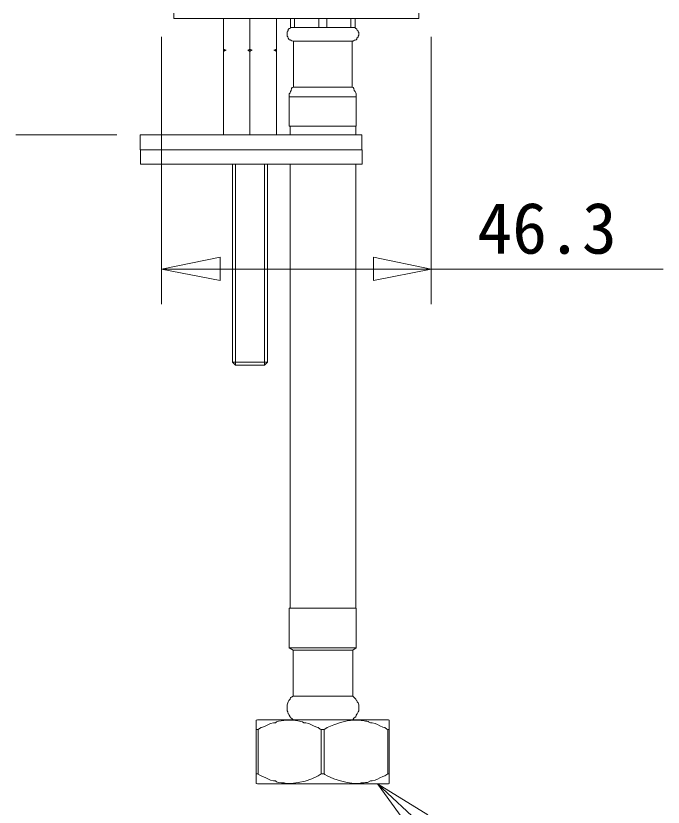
# Model space of a CAD drawing. Units: millimetres, scale not verified. Extents: x -310 to 302, y -412 to 405.
# Drawn here: x 6.8 to 117.8, y -131 to 4.9 of the extents above; entities that cross this region are included whole.
import ezdxf
from ezdxf.enums import TextEntityAlignment as Align

# ---------------------------------------------------------------- set-up
doc = ezdxf.new("R2010")
doc.units = ezdxf.units.MM
doc.header["$LTSCALE"] = 3
doc.layers.add('0-0', color=7, linetype='Continuous', lineweight=18)
doc.styles.add('ＭＳ ゴシック', font='')
doc.styles.get('ＭＳ ゴシック').set_extended_font_data('MS Gothic')

msp = doc.modelspace()

# ---------------------------------------------------------------- linework, layer by layer
at = {"layer": '0-0'}
for p, q in [((33.846, 5.358), (33.846, 4.426)), ((75.925, 4.426), (33.846, 4.426)), ((42.397, -15.555), (42.397, 4.426)), ((46.884, 4.426), (46.884, -0.823)), ((51.456, -15.555), (51.456, 4.426)), ((53.912, 4.426), (53.912, 2.902)), ((54.589, 4.426), (54.589, 2.902)), ((58.738, 4.426), (58.738, 2.902)), ((60.092, 4.426), (60.092, 2.902)), ((64.241, 4.426), (64.241, 2.902)), ((65.003, 4.426), (65.003, 2.902)), ((75.925, 5.358), (75.925, 4.426)), ((53.912, 2.902), (65.003, 2.902)), ((31.729, 1.294), (31.729, -44.596)), ((54.42, -7.342), (54.42, 0.532)), ((54.42, 0.532), (64.495, 0.532)), ((64.495, -7.342), (64.495, 0.532)), ((78.042, 1.294), (78.042, -44.596)), ((42.82, -0.992), (42.397, -0.823)), ((42.397, -0.992), (42.82, -0.992)), ((42.82, -0.992), (42.397, -1.246)), ((46.546, -0.992), (46.884, -0.823)), ((47.308, -0.992), (46.546, -0.992)), ((46.884, -0.823), (47.308, -0.992)), ((46.884, -1.246), (46.884, -15.555)), ((51.033, -0.992), (51.456, -0.823)), ((51.456, -0.992), (51.033, -0.992)), ((51.456, -1.246), (51.033, -0.992)), ((54.42, -7.342), (64.495, -7.342)), ((53.658, -14.031), (53.658, -9.036)), ((53.658, -9.036), (65.172, -9.036)), ((65.172, -14.031), (65.172, -9.036)), ((53.658, -14.031), (65.172, -14.031)), ((53.827, -15.555), (53.827, -14.031)), ((65.088, -15.555), (65.088, -14.031)), ((24.109, -15.555), (6.752, -15.555)), ((28.088, -15.555), (28.088, -18.095)), ((28.088, -15.555), (66.104, -15.555)), ((66.104, -15.555), (66.104, -18.095)), ((28.088, -18.095), (66.188, -18.095)), ((28.173, -20.55), (28.173, -18.095)), ((66.188, -20.55), (66.188, -18.095)), ((28.173, -20.55), (66.188, -20.55)), ((43.921, -20.55), (43.921, -54.586)), ((44.429, -20.55), (44.429, -55.094)), ((49.424, -20.55), (49.424, -55.094)), ((49.932, -20.55), (49.932, -54.586)), ((53.827, -96.835), (53.827, -20.55)), ((65.088, -96.835), (65.088, -20.55)), ((31.729, -38.584), (117.835, -38.584)), ((43.921, -54.586), (44.429, -55.094)), ((49.932, -54.586), (43.921, -54.586)), ((49.424, -55.094), (44.429, -55.094)), ((49.932, -54.586), (49.424, -55.094)), ((53.658, -96.835), (65.172, -96.835)), ((53.658, -103.608), (53.658, -96.835)), ((65.172, -103.608), (65.172, -96.835)), ((54.335, -104.032), (53.658, -103.608)), ((53.658, -103.608), (65.172, -103.608)), ((54.335, -104.032), (64.58, -104.032)), ((54.335, -111.906), (54.335, -104.032)), ((64.58, -104.032), (65.172, -103.608)), ((64.58, -111.906), (64.58, -104.032)), ((54.335, -111.906), (64.58, -111.906)), ((47.985, -116.054), (48.239, -115.97)), ((47.985, -126.892), (47.985, -116.054)), ((48.239, -115.97), (70.676, -115.97)), ((70.845, -116.054), (70.676, -115.97)), ((70.845, -126.892), (70.845, -116.054)), ((47.985, -117.663), (48.324, -117.663)), ((48.324, -125.283), (48.324, -117.663)), ((59.161, -117.663), (59.669, -117.663)), ((59.161, -125.283), (59.161, -117.663)), ((59.669, -125.283), (59.669, -117.663)), ((70.591, -117.663), (70.845, -117.663)), ((70.591, -125.283), (70.591, -117.663)), ((47.985, -125.283), (48.324, -125.283)), ((59.161, -125.283), (59.669, -125.283)), ((70.591, -125.283), (70.845, -125.283)), ((48.239, -126.976), (47.985, -126.892)), ((48.239, -126.976), (70.676, -126.976)), ((68.813, -126.976), (84.9, -141.878)), ((70.676, -126.976), (70.845, -126.892))]:
    msp.add_line(p, q, dxfattribs=at)
for points in [[(54.081, 2.902), (53.996, 2.902), (53.912, 2.818), (53.827, 2.733), (53.658, 2.733), (53.573, 2.648), (53.488, 2.564), (53.488, 2.394), (53.404, 2.31), (53.404, 2.225), (53.319, 2.14), (53.319, 2.056), (53.319, 1.886), (53.319, 1.802), (53.319, 1.717), (53.319, 1.632), (53.319, 1.548), (53.319, 1.378), (53.404, 1.294), (53.404, 1.209), (53.488, 1.124), (53.488, 1.04), (53.573, 0.87), (53.658, 0.786), (53.827, 0.786), (53.912, 0.701), (53.996, 0.701), (54.081, 0.616), (54.166, 0.616), (54.335, 0.532), (54.42, 0.532)], [(64.495, 0.532), (64.58, 0.532), (64.664, 0.616), (64.749, 0.616), (64.834, 0.701), (65.003, 0.701), (65.088, 0.786), (65.172, 0.786), (65.257, 0.87), (65.257, 1.04), (65.342, 1.124), (65.511, 1.209), (65.511, 1.294), (65.511, 1.378), (65.596, 1.548), (65.596, 1.632), (65.596, 1.717), (65.596, 1.802), (65.596, 1.886), (65.596, 2.056), (65.511, 2.14), (65.511, 2.225), (65.511, 2.31), (65.342, 2.394), (65.257, 2.564), (65.257, 2.648), (65.172, 2.733), (65.088, 2.733), (65.003, 2.818), (64.834, 2.902), (64.749, 2.902)], [(47.308, -0.992), (46.884, -1.246), (46.546, -0.992)], [(54.42, -7.342), (54.166, -7.427), (54.081, -7.596), (53.996, -7.935), (53.912, -8.104), (53.827, -8.358), (53.658, -8.528), (53.658, -8.866), (53.658, -9.036)], [(65.172, -9.036), (65.172, -8.866), (65.172, -8.528), (65.088, -8.358), (65.003, -8.104), (64.834, -7.935), (64.749, -7.596), (64.664, -7.427), (64.495, -7.342)], [(54.335, -111.906), (54.081, -112.075), (53.912, -112.16), (53.827, -112.414), (53.658, -112.583), (53.573, -112.668), (53.488, -112.922), (53.404, -113.091), (53.319, -113.43), (53.319, -113.599), (53.319, -113.768), (53.319, -114.022), (53.319, -114.192), (53.319, -114.446), (53.404, -114.615), (53.488, -114.954), (53.573, -115.038), (53.658, -115.208), (53.827, -115.462), (53.912, -115.631), (54.081, -115.716), (54.335, -115.97)], [(64.58, -115.97), (64.749, -115.716), (64.834, -115.631), (65.088, -115.462), (65.172, -115.208), (65.257, -115.038), (65.342, -114.954), (65.511, -114.615), (65.596, -114.446), (65.596, -114.192), (65.596, -114.022), (65.596, -113.768), (65.596, -113.599), (65.596, -113.43), (65.511, -113.091), (65.342, -112.922), (65.257, -112.668), (65.172, -112.583), (65.088, -112.414), (64.834, -112.16), (64.749, -112.075), (64.58, -111.906)], [(48.324, -117.663), (48.408, -117.578), (48.832, -117.324), (49.086, -117.24), (49.564, -117.044), (50.012, -116.821), (50.463, -116.616), (50.948, -116.478), (51.287, -116.478), (51.456, -116.308), (51.854, -116.236), (52.302, -116.163), (52.751, -116.099), (53.15, -116.054), (54.335, -116.054), (55.142, -116.16), (55.944, -116.308), (56.198, -116.478), (56.536, -116.478), (57.022, -116.616), (57.473, -116.821), (57.921, -117.044), (58.399, -117.24), (58.653, -117.324), (58.992, -117.578), (59.161, -117.663)], [(59.669, -117.663), (59.754, -117.578), (60.177, -117.324), (61.304, -116.863), (62.447, -116.46), (63.619, -116.171), (64.834, -116.054), (65.68, -116.054), (65.812, -116.066), (66.012, -116.087), (66.254, -116.117), (66.516, -116.152), (66.775, -116.191), (67.006, -116.231), (67.185, -116.271), (67.289, -116.308), (67.628, -116.478), (67.882, -116.478), (68.387, -116.606), (68.808, -116.793), (69.232, -117.012), (69.744, -117.24), (70.083, -117.324), (70.422, -117.578), (70.591, -117.663)], [(48.324, -125.283), (48.408, -125.368), (48.832, -125.622), (49.086, -125.706), (49.564, -125.902), (50.012, -126.125), (50.463, -126.33), (50.948, -126.468), (51.287, -126.468), (51.456, -126.638), (51.848, -126.725), (52.339, -126.774), (52.812, -126.818), (53.15, -126.892), (53.996, -126.892), (55.207, -126.771), (56.38, -126.497), (57.525, -126.104), (58.653, -125.622), (58.992, -125.368), (59.161, -125.283)], [(59.669, -125.283), (59.754, -125.368), (60.177, -125.622), (61.304, -126.088), (62.447, -126.483), (63.62, -126.765), (64.834, -126.892), (65.68, -126.892), (66.019, -126.807), (66.527, -126.807), (66.781, -126.722), (67.12, -126.722), (67.628, -126.468), (67.882, -126.468), (68.387, -126.34), (68.808, -126.154), (69.232, -125.934), (69.744, -125.706), (70.083, -125.622), (70.422, -125.368), (70.591, -125.283)]]:
    msp.add_lwpolyline(points, dxfattribs=at)
for points in [[(31.729, -38.584), (41.804, -36.552), (41.804, -40.532)], [(78.042, -38.584), (68.136, -40.532), (68.136, -36.552)], [(68.812, -126.976), (77.448, -132.31), (74.823, -135.274)]]:
    msp.add_lwpolyline(points, close=True, dxfattribs=at)

# ---------------------------------------------------------------- texts
at = {"layer": '0-0', "style": 'ＭＳ ゴシック'}
msp.add_text('46.3', height=8.798, dxfattribs=at).set_placement((85.938, -38.584), align=Align.BOTTOM_LEFT)

doc.saveas('drawing.dxf')
